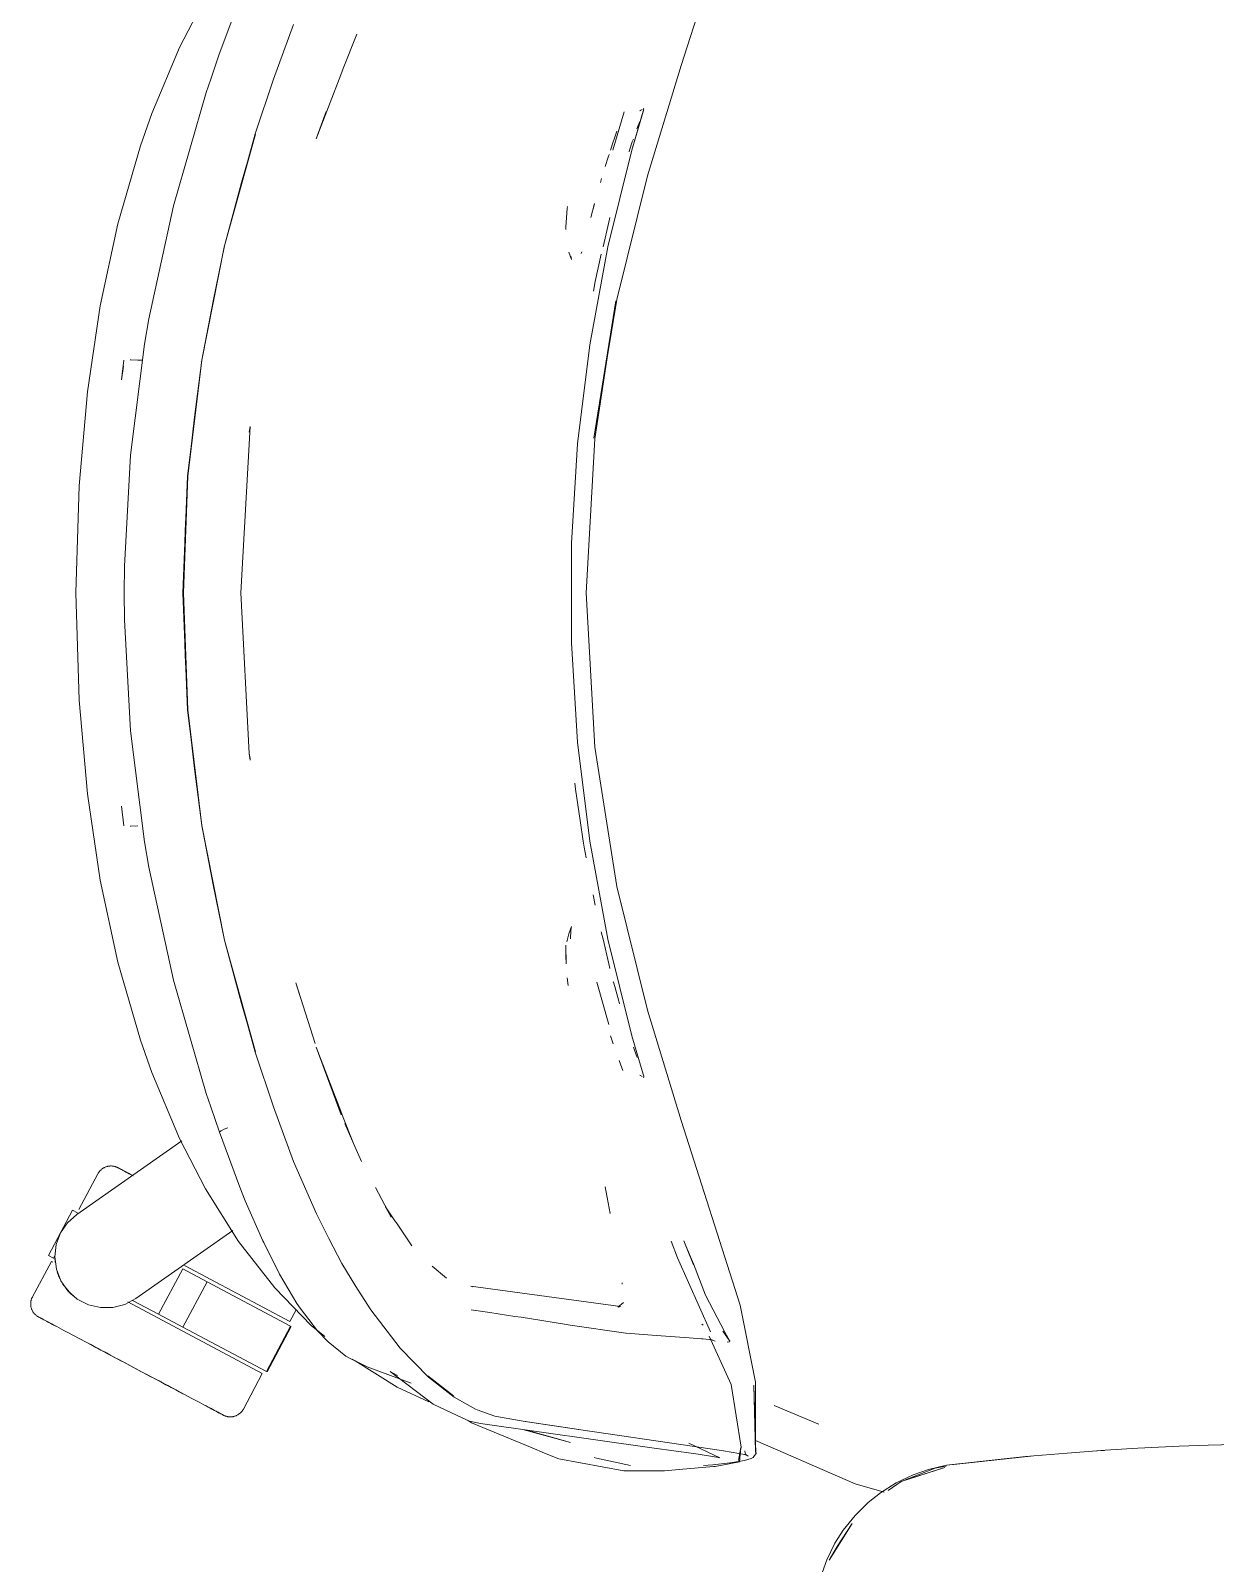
# Model space of a CAD drawing. Header units: millimetres. Extents: x 155927 to 317870, y -36033 to 97293.
# Drawn here: x 185135.8 to 185458.1, y 30466.3 to 30883.4 of the extents above; entities that cross this region are included whole.
import ezdxf

# ---------------------------------------------------------------- set-up
doc = ezdxf.new("R2010")
doc.units = ezdxf.units.MM
doc.header["$MEASUREMENT"] = 0
doc.layers.add('G-IMPT', color=8, linetype='CONTINUOUS', lineweight=9)
doc.layers.add('I-FURN', color=8, linetype='CONTINUOUS', lineweight=9)

msp = doc.modelspace()

# ---------------------------------------------------------------- linework, layer by layer
at = {"layer": 'G-IMPT'}
for p, q in [((185312.78, 30873.94), (185328.77, 30924.18)), ((185176.3, 30878.82), (185183.4, 30892.6)), ((185187.11, 30877.03), (185192.72, 30892.1)), ((185201.88, 30870.25), (185207.34, 30885.13)), ((185168.79, 30860.85), (185176.3, 30878.82)), ((185220.85, 30873.17), (185224.57, 30882.5)), ((185224.57, 30882.5), (185223.58, 30880.25)), ((185187.11, 30877.03), (185184.77, 30870.21)), ((185213.47, 30854), (185220.19, 30871.44)), ((185220.19, 30871.44), (185220.85, 30873.17)), ((185303.59, 30843.96), (185312.78, 30873.94)), ((185183.58, 30866.6), (185174.64, 30835.77)), ((185183.58, 30866.6), (185184.77, 30870.21)), ((185201.88, 30870.25), (185196.88, 30855.33)), ((185299.36, 30850.92), (185302.63, 30862.14)), ((185301.54, 30861.6), (185302.15, 30861.98)), ((185302.63, 30862.14), (185302.5, 30862.38)), ((185168.79, 30860.85), (185165.71, 30852.12)), ((185213.47, 30854), (185216.2, 30861.43)), ((185294.17, 30850.91), (185297.21, 30861.34)), ((185299.36, 30850.92), (185302.48, 30861.74)), ((185299.36, 30850.92), (185302.43, 30861.45)), ((185301.09, 30857.66), (185301.49, 30858.73)), ((185301.54, 30861.6), (185301.75, 30861.75)), ((185302.43, 30861.45), (185302.48, 30861.74)), ((185188.49, 30824.84), (185196.88, 30855.33)), ((185188.49, 30824.84), (185196.92, 30855.25)), ((185193.15, 30842.08), (185196.92, 30855.25)), ((185294.28, 30853.21), (185294.53, 30853.93)), ((185295.29, 30856.09), (185294.53, 30853.93)), ((185299.76, 30853.94), (185299.47, 30853.14)), ((185300.74, 30856.69), (185301.09, 30857.66)), ((185165.71, 30852.12), (185159.54, 30830.87)), ((185292.82, 30824.6), (185299.36, 30850.92)), ((185293.13, 30849.77), (185292.88, 30848.99)), ((185294.28, 30853.21), (185293.51, 30850.91)), ((185298.74, 30850.91), (185298.59, 30850.46)), ((185298.74, 30850.91), (185299.47, 30853.14)), ((185292.88, 30848.99), (185292.1, 30846.5)), ((185193.15, 30842.08), (185188.49, 30824.84)), ((185291.1, 30843.2), (185290.77, 30842.08)), ((185303.59, 30843.96), (185295.28, 30810.28)), ((185167.97, 30804.98), (185174.64, 30835.77)), ((185281.5, 30831.35), (185281.77, 30835.06)), ((185281.77, 30835.06), (185281.81, 30835.54)), ((185289.19, 30836.41), (185288.2, 30832.55)), ((185289.19, 30836.41), (185288.8, 30834.89)), ((185159.54, 30830.87), (185154.73, 30808.51)), ((185281.39, 30829.28), (185281.4, 30829.98)), ((185281.5, 30831.35), (185281.4, 30829.98)), ((185291.5, 30824.58), (185293.05, 30831.33)), ((185293.05, 30831.33), (185293.39, 30832.62)), ((185182.32, 30793.71), (185188.53, 30824.95)), ((185188.53, 30824.95), (185182.32, 30793.79)), ((185188.49, 30824.84), (185185.42, 30809.81)), ((185292.82, 30824.6), (185287.89, 30797.93)), ((185282.93, 30821.19), (185282.24, 30823.14)), ((185282.93, 30821.19), (185282.75, 30822.04)), ((185285.6, 30822.79), (185285.73, 30823.2)), ((185289.34, 30815.19), (185291.04, 30822.61)), ((185288.87, 30812.55), (185289.34, 30815.19)), ((185151.23, 30785.09), (185154.73, 30808.51)), ((185182.32, 30793.71), (185185.42, 30809.81)), ((185295.28, 30810.28), (185289.02, 30772.54)), ((185289.02, 30772.54), (185295.02, 30809.9)), ((185289.28, 30772.37), (185295.02, 30809.9)), ((185166.78, 30798.06), (185167.97, 30804.98)), ((185162.97, 30767.89), (185166.78, 30798.06)), ((185287.89, 30797.93), (185284.59, 30771.01)), ((185161.14, 30793.79), (185160.49, 30788.38)), ((185161.06, 30792.15), (185160.49, 30788.38)), ((185162.9, 30793.82), (185164.99, 30793.75)), ((185162.9, 30793.82), (185163.01, 30793.82)), ((185166.23, 30793.71), (185164.99, 30793.75)), ((185178.5, 30762.2), (185182.32, 30793.79)), ((185178.53, 30762.16), (185182.32, 30793.71)), ((185180.38, 30778.23), (185182.32, 30793.71)), ((185148.97, 30759.52), (185151.23, 30785.09)), ((185180.38, 30778.23), (185178.53, 30762.16)), ((185192.99, 30730.38), (185195.49, 30775.72)), ((185195.49, 30775.72), (185195.26, 30774.11)), ((185195.26, 30774.11), (185195.49, 30775.41)), ((185195.54, 30775.66), (185195.49, 30775.41)), ((185282.94, 30743.94), (185284.59, 30771.01)), ((185289.28, 30772.37), (185286.93, 30730.38)), ((185161.36, 30737.69), (185162.97, 30767.89)), ((185177.16, 30730.38), (185178.5, 30762.2)), ((185178.53, 30762.16), (185177.39, 30730.38)), ((185178.53, 30762.16), (185177.86, 30747.26)), ((185148.12, 30730.38), (185148.97, 30759.52)), ((185177.86, 30747.26), (185177.39, 30730.38)), ((185282.94, 30716.82), (185282.94, 30743.94)), ((185161.36, 30737.69), (185161.26, 30730.38)), ((185148.97, 30701.24), (185148.12, 30730.38)), ((185161.36, 30723.07), (185161.26, 30730.38)), ((185178.5, 30698.56), (185177.16, 30730.38)), ((185177.86, 30713.5), (185177.39, 30730.38)), ((185178.53, 30698.6), (185177.39, 30730.38)), ((185192.93, 30730.38), (185195.26, 30686.65)), ((185192.99, 30730.38), (185195.26, 30686.65)), ((185289.28, 30688.39), (185286.93, 30730.38)), ((185161.36, 30723.07), (185162.97, 30692.86)), ((185282.94, 30716.82), (185284.59, 30689.75)), ((185177.86, 30713.5), (185178.53, 30698.6)), ((185151.23, 30675.67), (185148.97, 30701.24)), ((185178.5, 30698.56), (185182.32, 30666.97)), ((185178.53, 30698.6), (185182.32, 30667.05)), ((185178.53, 30698.6), (185180.38, 30682.52)), ((185162.97, 30692.86), (185166.78, 30662.69)), ((185287.89, 30662.83), (185284.59, 30689.75)), ((185295.28, 30650.48), (185289.28, 30688.39)), ((185195.26, 30686.65), (185195.52, 30684.87)), ((185195.26, 30686.65), (185195.49, 30685.35)), ((185195.54, 30685.1), (185195.49, 30685.35)), ((185182.32, 30667.05), (185180.38, 30682.52)), ((185283.97, 30676.98), (185283.79, 30678.64)), ((185154.73, 30652.25), (185151.23, 30675.67)), ((185285.26, 30668.46), (185283.97, 30676.98)), ((185161.14, 30666.96), (185160.49, 30672.38)), ((185164.99, 30667.01), (185162.9, 30666.93)), ((185162.9, 30666.93), (185163.01, 30666.93)), ((185188.49, 30635.92), (185182.32, 30667.05)), ((185182.32, 30667.05), (185185.42, 30650.94)), ((185188.49, 30635.92), (185182.32, 30666.97)), ((185285.26, 30668.46), (185286.12, 30662.83)), ((185166.78, 30662.69), (185167.97, 30655.77)), ((185286.12, 30662.83), (185286.36, 30661.2)), ((185292.82, 30636.16), (185287.89, 30662.83)), ((185286.92, 30658.3), (185286.36, 30661.2)), ((185174.64, 30624.98), (185167.97, 30655.77)), ((185159.54, 30629.88), (185154.73, 30652.25)), ((185188.49, 30635.92), (185185.42, 30650.94)), ((185295.28, 30650.48), (185303.59, 30616.79)), ((185288.84, 30648.2), (185289.38, 30645.38)), ((185282.24, 30637.62), (185281.64, 30635.46)), ((185282.93, 30639.57), (185282.24, 30637.62)), ((185282.71, 30638.52), (185282.68, 30636.21)), ((185282.71, 30638.52), (185282.93, 30639.57)), ((185291.04, 30638.15), (185291.5, 30636.18)), ((185193.15, 30618.67), (185188.49, 30635.92)), ((185188.49, 30635.92), (185196.88, 30605.42)), ((185188.49, 30635.92), (185196.92, 30605.51)), ((185281.39, 30634.51), (185281.48, 30629.45)), ((185281.39, 30634.51), (185281.4, 30631.73)), ((185282.67, 30636.35), (185282.68, 30636.21)), ((185293.05, 30629.42), (185291.5, 30636.18)), ((185292.82, 30636.16), (185299.36, 30609.84)), ((185165.71, 30608.64), (185159.54, 30629.88)), ((185281.48, 30629.45), (185281.4, 30631.73)), ((185293.05, 30629.42), (185293.39, 30628.13)), ((185174.64, 30624.98), (185183.58, 30594.16)), ((185207.94, 30624.24), (185209.02, 30620.8)), ((185207.94, 30624.24), (185213.2, 30607.75)), ((185281.79, 30625.66), (185282.01, 30623.57)), ((185293.08, 30612.94), (185289.86, 30624.46)), ((185294.35, 30624.41), (185294.3, 30624.58)), ((185294.67, 30623.27), (185294.35, 30624.41)), ((185294.67, 30623.27), (185295.78, 30619.27)), ((185193.15, 30618.67), (185196.92, 30605.51)), ((185295.78, 30619.27), (185295.99, 30618.58)), ((185312.78, 30586.82), (185303.59, 30616.79)), ((185165.71, 30608.64), (185168.79, 30599.91)), ((185293.52, 30609.85), (185294.25, 30607.64)), ((185299.36, 30609.84), (185302.44, 30599.41)), ((185196.88, 30605.42), (185201.88, 30590.51)), ((185213.47, 30606.76), (185220.29, 30588.36)), ((185213.47, 30606.76), (185220.19, 30589.31)), ((185300.52, 30604.64), (185299.78, 30606.74)), ((185300.52, 30604.64), (185300.77, 30603.98)), ((185168.79, 30599.91), (185176.3, 30581.93)), ((185296.24, 30602.09), (185295.86, 30603.1)), ((185296.24, 30602.09), (185296.85, 30600.43)), ((185301.54, 30599.16), (185301.75, 30599.01)), ((185301.54, 30599.16), (185302.15, 30598.77)), ((185302.5, 30599.14), (185302.44, 30599.41)), ((185302.58, 30598.85), (185302.5, 30599.14)), ((185302.55, 30598.39), (185302.63, 30598.62)), ((185302.63, 30598.62), (185302.58, 30598.85)), ((185183.58, 30594.16), (185184.77, 30590.55)), ((185187.18, 30583.62), (185184.77, 30590.55)), ((185207.34, 30575.63), (185201.88, 30590.51)), ((185220.19, 30589.31), (185220.85, 30587.59)), ((185223.58, 30580.51), (185220.85, 30587.59)), ((185312.78, 30586.82), (185328.77, 30536.58)), ((185187.14, 30583.62), (185187.18, 30583.75)), ((185192.72, 30568.66), (185187.14, 30583.62)), ((185187.18, 30583.75), (185187.58, 30584.02)), ((185187.18, 30583.75), (185187.19, 30583.8)), ((185187.18, 30583.75), (185187.18, 30583.62)), ((185187.58, 30584.02), (185187.19, 30583.8)), ((185188.41, 30584.4), (185187.58, 30584.02)), ((185187.76, 30584.12), (185187.58, 30584.02)), ((185188.41, 30584.4), (185187.76, 30584.12)), ((185188.41, 30584.4), (185189.47, 30584.83)), ((185188.41, 30584.4), (185188.87, 30584.6)), ((185189.47, 30584.83), (185188.87, 30584.6)), ((185223.58, 30580.51), (185221.27, 30585.95)), ((185183.4, 30568.16), (185176.3, 30581.93)), ((185225.77, 30575.66), (185223.58, 30580.51)), ((185207.34, 30575.63), (185213.52, 30561.4)), ((185192.37, 30553.86), (185183.4, 30568.16)), ((185194.19, 30564.97), (185192.72, 30568.66)), ((185229.64, 30568.61), (185233.83, 30560.51)), ((185292.06, 30568.71), (185293.47, 30561.45)), ((185198.97, 30554.02), (185194.19, 30564.97)), ((185232.33, 30563.28), (185234.88, 30559.53)), ((185232.33, 30563.28), (185233.83, 30560.51)), ((185216.91, 30554.67), (185213.52, 30561.4)), ((185234.88, 30559.53), (185235.28, 30558.95)), ((185235.28, 30558.95), (185238.77, 30553.82)), ((185192.37, 30553.86), (185202.18, 30541.26)), ((185199.19, 30553.57), (185198.97, 30554.02)), ((185198.97, 30554.02), (185203.49, 30544.96)), ((185198.97, 30554.02), (185203.19, 30545.56)), ((185199.19, 30553.57), (185203.49, 30544.96)), ((185216.91, 30554.67), (185220.48, 30547.88)), ((185238.77, 30553.82), (185239.52, 30552.71)), ((185310.05, 30553.98), (185311.79, 30549.4)), ((185314.07, 30552.66), (185313.51, 30554.08)), ((185311.79, 30549.4), (185320.71, 30529.24)), ((185316.09, 30547.76), (185314.07, 30552.66)), ((185314.07, 30552.66), (185316.09, 30547.56)), ((185316.09, 30547.56), (185314.3, 30552.09)), ((185203.49, 30544.96), (185203.19, 30545.56)), ((185203.49, 30544.96), (185208.23, 30536.97)), ((185224.25, 30541.65), (185220.48, 30547.88)), ((185245.05, 30547.18), (185248.95, 30543.85)), ((185319.34, 30539.29), (185316.09, 30547.76)), ((185212.13, 30530.97), (185202.18, 30541.26)), ((185224.25, 30541.65), (185228.13, 30535.56)), ((185268.9, 30539.91), (185255.54, 30541.68)), ((185255.54, 30541.68), (185256.02, 30541.54)), ((185296.73, 30542.23), (185296.69, 30542.58)), ((185209.09, 30535.68), (185208.23, 30536.97)), ((185268.9, 30539.91), (185296.23, 30536.17)), ((185297.09, 30537.28), (185295.53, 30536.04)), ((185319.34, 30539.29), (185324.62, 30529.18)), ((185213.8, 30529.55), (185209.09, 30535.68)), ((185228.3, 30535.3), (185228.13, 30535.56)), ((185236.32, 30524.86), (185228.3, 30535.3)), ((185260.71, 30534.55), (185255.64, 30535.3)), ((185260.71, 30534.55), (185267.55, 30533.49)), ((185267.55, 30533.49), (185269.21, 30533.23)), ((185280.98, 30531.36), (185269.21, 30533.23)), ((185295.74, 30536.08), (185295.97, 30536.12)), ((185296.23, 30536.17), (185295.97, 30536.12)), ((185328.77, 30536.58), (185332.96, 30515.62)), ((185215.81, 30527.97), (185212.13, 30530.97)), ((185213.8, 30529.55), (185216.7, 30526.52)), ((185282.53, 30531.11), (185280.98, 30531.36)), ((185297.75, 30528.9), (185282.53, 30531.11)), ((185297.75, 30528.9), (185297.83, 30528.89)), ((185297.83, 30528.89), (185306.07, 30528.28)), ((185314.91, 30527.64), (185306.07, 30528.28)), ((185318.34, 30531.41), (185318.77, 30531.14)), ((185325.97, 30526.73), (185324.13, 30529.43)), ((185325.97, 30526.73), (185324.62, 30529.18)), ((185221.56, 30522.66), (185216.7, 30526.52)), ((185244.05, 30516.96), (185236.32, 30524.86)), ((185314.91, 30527.64), (185318.32, 30527.39)), ((185318.69, 30527.35), (185318.32, 30527.39)), ((185318.69, 30527.35), (185321.15, 30527.06)), ((185326.33, 30514.92), (185320.34, 30528.1)), ((185321.15, 30527.06), (185321.22, 30527.04)), ((185321.99, 30526.76), (185321.22, 30527.04)), ((185325.25, 30526.45), (185325.94, 30526.6)), ((185325.94, 30526.6), (185325.97, 30526.73)), ((185325.97, 30526.73), (185326, 30526.9)), ((185222.7, 30522.05), (185221.56, 30522.66)), ((185222.7, 30522.05), (185225.14, 30520.87)), ((185224.06, 30521.35), (185223.29, 30521.85)), ((185224.06, 30521.35), (185235.5, 30514.23)), ((185225.14, 30520.87), (185227.36, 30519.8)), ((185239.27, 30515.29), (185227.36, 30519.8)), ((185233.62, 30518.52), (185245.27, 30509.61)), ((185233.62, 30518.52), (185235.57, 30517.41)), ((185250.79, 30511.87), (185243.84, 30517.27)), ((185243.84, 30517.27), (185247.42, 30514.46)), ((185244.05, 30516.96), (185251.02, 30511.54)), ((185235.5, 30514.23), (185244.13, 30510.25)), ((185250.79, 30511.87), (185247.42, 30514.46)), ((185326.33, 30514.92), (185329.05, 30497.87)), ((185332.52, 30514.73), (185333.11, 30496.29)), ((185332.52, 30514.73), (185333.01, 30496.75)), ((185332.96, 30515.62), (185333.01, 30496.75)), ((185245.27, 30509.61), (185251.84, 30506.54)), ((185251.02, 30511.54), (185256.85, 30508.26)), ((185257.28, 30508.04), (185256.85, 30508.26)), ((185257.28, 30508.04), (185262.07, 30506.29)), ((185338.1, 30509.19), (185349.96, 30504.27)), ((185251.84, 30506.54), (185255.21, 30504.97)), ((185254.59, 30505.26), (185255.76, 30504.49)), ((185258.2, 30504.33), (185255.21, 30504.97)), ((185255.76, 30504.49), (185272.22, 30497.69)), ((185305.41, 30497.65), (185258.2, 30504.33)), ((185262.07, 30506.29), (185269.74, 30504.99)), ((185284.9, 30502.69), (185269.74, 30504.99)), ((185284.9, 30502.69), (185270.32, 30504.92)), ((185285.5, 30502.6), (185270.32, 30504.92)), ((185350.23, 30504.16), (185349.96, 30504.27)), ((185282.62, 30499.2), (185269.67, 30502.71)), ((185282.62, 30499.2), (185270.73, 30502.56)), ((185285.5, 30502.6), (185316.38, 30498.04)), ((185341.17, 30496.16), (185333, 30499.73)), ((185272.22, 30497.69), (185275.58, 30496.3)), ((185279.44, 30494.71), (185275.58, 30496.3)), ((185289.69, 30494.92), (185289.12, 30495.08)), ((185299, 30492.88), (185289.69, 30494.92)), ((185305.41, 30497.65), (185316.08, 30496.21)), ((185314.83, 30499.02), (185323.26, 30495.02)), ((185317.38, 30496), (185316.08, 30496.21)), ((185316.38, 30498.04), (185324.23, 30496.93)), ((185322.4, 30495.17), (185317.38, 30496)), ((185323.26, 30495.02), (185322.4, 30495.17)), ((185330.5, 30495.82), (185324.23, 30496.93)), ((185328.36, 30494.29), (185329.05, 30497.87)), ((185328.36, 30494.29), (185328.98, 30497.84)), ((185328.98, 30497.84), (185328.6, 30493.88)), ((185329.88, 30495.99), (185330.98, 30495.43)), ((185329.88, 30495.99), (185330.5, 30495.82)), ((185330.15, 30496.37), (185330.08, 30496.87)), ((185330.15, 30496.37), (185330.47, 30495.83)), ((185330.47, 30495.83), (185330.98, 30495.43)), ((185332.37, 30495.11), (185331.83, 30494.78)), ((185332.37, 30495.11), (185332.74, 30495.6)), ((185333.13, 30496.17), (185332.74, 30495.6)), ((185333.13, 30496.17), (185332.94, 30497.04)), ((185332.94, 30497.04), (185332.97, 30496.93)), ((185333.01, 30496.75), (185332.97, 30496.93)), ((185333.11, 30496.29), (185333.01, 30496.75)), ((185349, 30492.74), (185341.17, 30496.16)), ((185384.96, 30492.96), (185407.91, 30495.42)), ((185384.96, 30492.96), (185406.4, 30495.31)), ((185407.91, 30495.42), (185387.78, 30493.29)), ((185406.4, 30495.31), (185417.79, 30496.3)), ((185428.08, 30497.03), (185417.79, 30496.3)), ((185426.04, 30496.89), (185424.62, 30496.76)), ((185426.04, 30496.89), (185427.94, 30496.98)), ((185428.08, 30497.03), (185436.95, 30497.59)), ((185448.26, 30498.13), (185436.95, 30497.59)), ((185448.26, 30498.13), (185456.14, 30498.42)), ((185468.44, 30498.72), (185456.14, 30498.42)), ((185297.14, 30491.47), (185279.44, 30494.71)), ((185297.14, 30491.47), (185304.1, 30491.44)), ((185308.27, 30491.44), (185304.1, 30491.44)), ((185312.23, 30491.78), (185308.27, 30491.44)), ((185312.23, 30491.78), (185321.55, 30492.59)), ((185321.39, 30493.1), (185318.79, 30492.89)), ((185321.39, 30493.1), (185326.07, 30493.62)), ((185321.55, 30492.59), (185322.02, 30492.63)), ((185326.27, 30493.44), (185322.02, 30492.63)), ((185326.69, 30493.7), (185326.07, 30493.62)), ((185326.27, 30493.44), (185328.6, 30493.88)), ((185326.69, 30493.7), (185329.96, 30494.23)), ((185329.96, 30494.23), (185331.83, 30494.78)), ((185360.12, 30487.88), (185349, 30492.74)), ((185372.61, 30488.56), (185384.46, 30492.38)), ((185381.83, 30492.17), (185372.61, 30488.56)), ((185375.31, 30489.46), (185384.46, 30492.38)), ((185375.87, 30490.36), (185380, 30491.81)), ((185384.96, 30492.96), (185380, 30491.81)), ((185384.88, 30492.75), (185381.83, 30492.17)), ((185384.96, 30492.96), (185387.78, 30493.29)), ((185360.12, 30487.88), (185367.95, 30485.63)), ((185371.28, 30488.17), (185366.96, 30485.44)), ((185372.61, 30488.56), (185369.03, 30486.14)), ((185371.28, 30488.17), (185375.87, 30490.36)), ((185372.61, 30488.56), (185375.31, 30489.46)), ((185360.05, 30479.27), (185363.65, 30482.81)), ((185363.65, 30482.81), (185366.96, 30485.44)), ((185360.05, 30479.27), (185356.86, 30475.29)), ((185353, 30467.14), (185359.32, 30477.09)), ((185354.59, 30471.74), (185356.86, 30475.29)), ((185355.16, 30470.81), (185359.32, 30477.09)), ((185352.35, 30467.23), (185354.59, 30471.74)), ((185353, 30467.14), (185355.16, 30470.81)), ((185352.35, 30467.23), (185350.64, 30462.46))]:
    msp.add_line(p, q, dxfattribs=at)
at = {"layer": 'I-FURN'}
for p, q in [((185148.34, 30561.24), (185176.93, 30581.26)), ((185156.06, 30574.1), (185156.21, 30574.16)), ((185156.21, 30574.16), (185156.36, 30574.22)), ((185156.36, 30574.22), (185156.52, 30574.26)), ((185156.52, 30574.26), (185156.67, 30574.31)), ((185156.67, 30574.31), (185156.83, 30574.34)), ((185156.83, 30574.34), (185156.99, 30574.37)), ((185156.99, 30574.37), (185157.15, 30574.39)), ((185157.15, 30574.39), (185157.31, 30574.41)), ((185157.31, 30574.41), (185157.47, 30574.42)), ((185157.47, 30574.42), (185157.63, 30574.42)), ((185157.63, 30574.42), (185157.79, 30574.42)), ((185157.79, 30574.42), (185157.95, 30574.41)), ((185157.95, 30574.41), (185158.11, 30574.4)), ((185158.11, 30574.4), (185158.27, 30574.37)), ((185158.27, 30574.37), (185158.43, 30574.35)), ((185158.43, 30574.35), (185158.59, 30574.31)), ((185158.59, 30574.31), (185158.74, 30574.27)), ((185158.74, 30574.27), (185158.9, 30574.22)), ((185158.9, 30574.22), (185159.05, 30574.17)), ((185159.05, 30574.17), (185159.2, 30574.11)), ((185154.08, 30572.29), (185148.93, 30562.6)), ((185154.08, 30572.29), (185154.16, 30572.43)), ((185154.16, 30572.43), (185154.24, 30572.56)), ((185154.24, 30572.56), (185154.33, 30572.7)), ((185154.33, 30572.7), (185154.43, 30572.83)), ((185154.43, 30572.83), (185154.53, 30572.96)), ((185154.53, 30572.96), (185154.63, 30573.08)), ((185154.63, 30573.08), (185154.74, 30573.2)), ((185154.74, 30573.2), (185154.86, 30573.31)), ((185154.86, 30573.31), (185154.98, 30573.42)), ((185154.98, 30573.42), (185155.1, 30573.52)), ((185155.1, 30573.52), (185155.23, 30573.62)), ((185155.23, 30573.62), (185155.36, 30573.72)), ((185155.36, 30573.72), (185155.49, 30573.8)), ((185155.49, 30573.8), (185155.63, 30573.89)), ((185155.63, 30573.89), (185155.77, 30573.96)), ((185155.77, 30573.96), (185155.91, 30574.04)), ((185155.91, 30574.04), (185156.06, 30574.1)), ((185159.2, 30574.11), (185159.35, 30574.04)), ((185159.35, 30574.04), (185159.49, 30573.97)), ((185159.49, 30573.97), (185159.53, 30573.95)), ((185159.53, 30573.95), (185159.55, 30573.94)), ((185159.54, 30573.95), (185159.53, 30573.95)), ((185159.58, 30573.93), (185159.54, 30573.95)), ((185159.55, 30573.94), (185159.61, 30573.91)), ((185159.66, 30573.88), (185159.58, 30573.93)), ((185159.61, 30573.91), (185159.71, 30573.86)), ((185159.78, 30573.82), (185159.66, 30573.88)), ((185159.71, 30573.86), (185159.85, 30573.78)), ((185159.94, 30573.73), (185159.78, 30573.82)), ((185159.85, 30573.78), (185160.03, 30573.69)), ((185160.15, 30573.63), (185159.94, 30573.73)), ((185160.03, 30573.69), (185160.25, 30573.57)), ((185160.39, 30573.5), (185160.15, 30573.63)), ((185160.25, 30573.57), (185160.51, 30573.43)), ((185160.67, 30573.35), (185160.39, 30573.5)), ((185160.51, 30573.43), (185160.81, 30573.27)), ((185160.98, 30573.18), (185160.67, 30573.35)), ((185160.81, 30573.27), (185161.14, 30573.1)), ((185161.34, 30572.99), (185160.98, 30573.18)), ((185161.14, 30573.1), (185161.52, 30572.9)), ((185161.73, 30572.78), (185161.34, 30572.99)), ((185161.52, 30572.9), (185161.93, 30572.68)), ((185162.16, 30572.55), (185161.73, 30572.78)), ((185161.93, 30572.68), (185162.37, 30572.44)), ((185162.63, 30572.31), (185162.16, 30572.55)), ((185162.37, 30572.44), (185162.85, 30572.19)), ((185163.13, 30572.04), (185162.63, 30572.31)), ((185162.85, 30572.19), (185163.37, 30571.91)), ((185163.66, 30571.75), (185163.13, 30572.04)), ((185147.18, 30562.4), (185140.61, 30550.04)), ((185147.18, 30562.4), (185148.57, 30561.66)), ((185148.57, 30561.66), (185148.49, 30561.7)), ((185143.93, 30556.2), (185145.83, 30558.98)), ((185145.83, 30558.98), (185148.34, 30561.24)), ((185142.76, 30553.03), (185143.93, 30556.2)), ((185190.82, 30556.82), (185164.39, 30538.31)), ((185142, 30549.3), (185140.61, 30550.04)), ((185141.92, 30549.34), (185142, 30549.3)), ((185142, 30549.3), (185142.4, 30550.05)), ((185142.37, 30549.68), (185142.76, 30553.03)), ((185142.8, 30546.34), (185142.37, 30549.68)), ((185141.42, 30548.47), (185136.27, 30538.79)), ((185141.42, 30548.47), (185141.79, 30548.27)), ((185144.02, 30543.19), (185142.8, 30546.34)), ((185177.16, 30546.46), (185170.58, 30534.1)), ((185177.16, 30546.46), (185183.8, 30542.93)), ((185177.63, 30547.34), (185206.32, 30532.08)), ((185145.95, 30540.43), (185144.02, 30543.19)), ((185144.5, 30542.35), (185146.79, 30539.57)), ((185183.8, 30542.93), (185177.22, 30530.57)), ((185183.8, 30542.93), (185206.51, 30530.85)), ((185135.8, 30537.05), (185135.81, 30537.21)), ((185135.8, 30536.89), (185135.8, 30537.05)), ((185135.8, 30536.73), (185135.8, 30536.89)), ((185135.81, 30536.56), (185135.8, 30536.73)), ((185135.81, 30537.21), (185135.83, 30537.37)), ((185135.83, 30537.37), (185135.85, 30537.53)), ((185135.85, 30537.53), (185135.88, 30537.69)), ((185135.88, 30537.69), (185135.91, 30537.85)), ((185135.91, 30537.85), (185135.95, 30538)), ((185135.95, 30538), (185136, 30538.16)), ((185136, 30538.16), (185136.05, 30538.31)), ((185136.05, 30538.31), (185136.11, 30538.46)), ((185136.11, 30538.46), (185136.18, 30538.6)), ((185136.18, 30538.6), (185136.25, 30538.75)), ((185136.25, 30538.75), (185136.27, 30538.79)), ((185148.49, 30538.21), (185145.95, 30540.43)), ((185146.79, 30539.57), (185148.21, 30538.41)), ((185151.49, 30536.66), (185148.49, 30538.21)), ((185154.77, 30535.87), (185151.49, 30536.66)), ((185161.41, 30536.73), (185158.14, 30535.9)), ((185164.39, 30538.31), (185161.41, 30536.73)), ((185162.2, 30537.42), (185198.81, 30517.96)), ((185170.58, 30534.1), (185163.53, 30537.85)), ((185135.83, 30536.4), (185135.81, 30536.56)), ((185135.85, 30536.24), (185135.83, 30536.4)), ((185135.88, 30536.09), (185135.85, 30536.24)), ((185135.91, 30535.93), (185135.88, 30536.09)), ((185135.96, 30535.77), (185135.91, 30535.93)), ((185136, 30535.62), (185135.96, 30535.77)), ((185136.06, 30535.47), (185136, 30535.62)), ((185136.12, 30535.32), (185136.06, 30535.47)), ((185136.18, 30535.17), (185136.12, 30535.32)), ((185136.26, 30535.03), (185136.18, 30535.17)), ((185136.33, 30534.89), (185136.26, 30535.03)), ((185136.42, 30534.75), (185136.33, 30534.89)), ((185136.51, 30534.61), (185136.42, 30534.75)), ((185136.6, 30534.48), (185136.51, 30534.61)), ((185136.7, 30534.35), (185136.6, 30534.48)), ((185136.8, 30534.23), (185136.7, 30534.35)), ((185136.91, 30534.11), (185136.8, 30534.23)), ((185137.03, 30534), (185136.91, 30534.11)), ((185137.14, 30533.89), (185137.03, 30534)), ((185137.27, 30533.78), (185137.14, 30533.89)), ((185137.39, 30533.68), (185137.27, 30533.78)), ((185137.52, 30533.59), (185137.39, 30533.68)), ((185137.66, 30533.5), (185137.52, 30533.59)), ((185137.79, 30533.42), (185137.66, 30533.5)), ((185137.94, 30533.34), (185137.79, 30533.42)), ((185137.94, 30533.33), (185137.94, 30533.34)), ((185137.94, 30533.34), (185137.96, 30533.33)), ((185137.98, 30533.31), (185137.94, 30533.33)), ((185137.96, 30533.33), (185138.02, 30533.29)), ((185138.06, 30533.27), (185137.98, 30533.31)), ((185138.02, 30533.29), (185138.12, 30533.24)), ((185138.19, 30533.2), (185138.06, 30533.27)), ((185138.12, 30533.24), (185138.26, 30533.17)), ((185138.35, 30533.12), (185138.19, 30533.2)), ((185138.26, 30533.17), (185138.44, 30533.07)), ((185138.55, 30533.01), (185138.35, 30533.12)), ((185138.44, 30533.07), (185138.66, 30532.95)), ((185138.79, 30532.88), (185138.55, 30533.01)), ((185138.66, 30532.95), (185138.91, 30532.82)), ((185139.07, 30532.73), (185138.79, 30532.88)), ((185138.91, 30532.82), (185139.21, 30532.66)), ((185139.39, 30532.56), (185139.07, 30532.73)), ((185139.21, 30532.66), (185139.55, 30532.48)), ((185139.74, 30532.38), (185139.39, 30532.56)), ((185139.55, 30532.48), (185139.92, 30532.28)), ((185158.14, 30535.9), (185154.77, 30535.87)), ((185177.22, 30530.57), (185170.58, 30534.1)), ((185206.32, 30532.08), (185208, 30535.24)), ((185140.14, 30532.17), (185139.74, 30532.38)), ((185139.92, 30532.28), (185140.33, 30532.06)), ((185140.57, 30531.94), (185140.14, 30532.17)), ((185140.33, 30532.06), (185140.78, 30531.83)), ((185141.03, 30531.69), (185140.57, 30531.94)), ((185140.78, 30531.83), (185141.26, 30531.57)), ((185141.53, 30531.42), (185141.03, 30531.69)), ((185141.26, 30531.57), (185141.77, 30531.3)), ((185142.07, 30531.14), (185141.53, 30531.42)), ((185141.77, 30531.3), (185142.33, 30531)), ((185142.64, 30530.84), (185142.07, 30531.14)), ((185142.33, 30531), (185142.91, 30530.69)), ((185142.91, 30530.69), (185143.53, 30530.36)), ((185143.53, 30530.36), (185144.17, 30530.02)), ((185144.17, 30530.02), (185144.85, 30529.66)), ((185144.85, 30529.66), (185145.56, 30529.28)), ((185145.56, 30529.28), (185146.29, 30528.89)), ((185146.29, 30528.89), (185147.06, 30528.49)), ((185147.06, 30528.49), (185147.84, 30528.07)), ((185199.93, 30518.49), (185177.22, 30530.57)), ((185206.51, 30530.85), (185199.93, 30518.49)), ((185200.1, 30518.4), (185206.68, 30530.76)), ((185147.84, 30528.07), (185148.66, 30527.64)), ((185148.66, 30527.64), (185149.49, 30527.19)), ((185149.49, 30527.19), (185150.35, 30526.74)), ((185150.35, 30526.74), (185151.22, 30526.27)), ((185151.22, 30526.27), (185152.12, 30525.79)), ((185152.61, 30525.53), (185151.71, 30526.01)), ((185152.12, 30525.79), (185153.03, 30525.31)), ((185153.53, 30525.04), (185152.61, 30525.53)), ((185153.03, 30525.31), (185153.96, 30524.81)), ((185154.47, 30524.54), (185153.53, 30525.04)), ((185153.96, 30524.81), (185154.91, 30524.31)), ((185155.42, 30524.04), (185154.47, 30524.54)), ((185154.91, 30524.31), (185155.87, 30523.8)), ((185156.39, 30523.53), (185155.42, 30524.04)), ((185155.87, 30523.8), (185156.83, 30523.29)), ((185157.36, 30523.01), (185156.39, 30523.53)), ((185156.83, 30523.29), (185157.81, 30522.77)), ((185158.34, 30522.48), (185157.36, 30523.01)), ((185157.81, 30522.77), (185158.8, 30522.24)), ((185159.34, 30521.96), (185158.34, 30522.48)), ((185158.8, 30522.24), (185159.79, 30521.71)), ((185160.33, 30521.43), (185159.34, 30521.96)), ((185159.79, 30521.71), (185160.79, 30521.18)), ((185161.33, 30520.9), (185160.33, 30521.43)), ((185160.79, 30521.18), (185161.8, 30520.65)), ((185162.34, 30520.36), (185161.33, 30520.9)), ((185161.8, 30520.65), (185162.8, 30520.12)), ((185163.34, 30519.83), (185162.34, 30520.36)), ((185162.8, 30520.12), (185163.81, 30519.58)), ((185164.35, 30519.29), (185163.34, 30519.83)), ((185163.81, 30519.58), (185164.81, 30519.05)), ((185165.35, 30518.76), (185164.35, 30519.29)), ((185164.81, 30519.05), (185165.81, 30518.51)), ((185166.35, 30518.23), (185165.35, 30518.76)), ((185165.81, 30518.51), (185166.81, 30517.98)), ((185167.35, 30517.7), (185166.35, 30518.23)), ((185166.81, 30517.98), (185167.8, 30517.46)), ((185168.33, 30517.17), (185167.35, 30517.7)), ((185167.8, 30517.46), (185168.78, 30516.93)), ((185169.31, 30516.65), (185168.33, 30517.17)), ((185168.78, 30516.93), (185169.76, 30516.42)), ((185170.28, 30516.14), (185169.31, 30516.65)), ((185169.76, 30516.42), (185170.72, 30515.9)), ((185171.24, 30515.63), (185170.28, 30516.14)), ((185170.72, 30515.9), (185171.67, 30515.4)), ((185193.66, 30508.27), (185198.81, 30517.96)), ((185172.18, 30515.13), (185171.24, 30515.63)), ((185171.67, 30515.4), (185172.61, 30514.9)), ((185173.11, 30514.63), (185172.18, 30515.13)), ((185172.61, 30514.9), (185173.53, 30514.41)), ((185174.02, 30514.15), (185173.11, 30514.63)), ((185173.53, 30514.41), (185174.44, 30513.93)), ((185174.92, 30513.67), (185174.02, 30514.15)), ((185174.44, 30513.93), (185175.33, 30513.46)), ((185175.8, 30513.21), (185174.92, 30513.67)), ((185175.33, 30513.46), (185176.19, 30512.99)), ((185176.65, 30512.75), (185175.8, 30513.21)), ((185176.19, 30512.99), (185177.04, 30512.54)), ((185177.49, 30512.31), (185176.65, 30512.75)), ((185177.04, 30512.54), (185177.87, 30512.11)), ((185177.87, 30512.11), (185178.67, 30511.68)), ((185178.67, 30511.68), (185179.44, 30511.27)), ((185179.44, 30511.27), (185180.19, 30510.87)), ((185180.19, 30510.87), (185180.91, 30510.48)), ((185180.91, 30510.48), (185181.61, 30510.12)), ((185181.61, 30510.12), (185182.27, 30509.76)), ((185182.27, 30509.76), (185182.91, 30509.43)), ((185182.91, 30509.43), (185183.51, 30509.11)), ((185183.82, 30508.94), (185183.24, 30509.25)), ((185183.51, 30509.11), (185184.08, 30508.8)), ((185184.37, 30508.65), (185183.82, 30508.94)), ((185184.08, 30508.8), (185184.61, 30508.52)), ((185184.89, 30508.37), (185184.37, 30508.65)), ((185184.61, 30508.52), (185185.11, 30508.25)), ((185185.37, 30508.12), (185184.89, 30508.37)), ((185185.11, 30508.25), (185185.58, 30508)), ((185185.82, 30507.88), (185185.37, 30508.12)), ((185185.58, 30508), (185186.01, 30507.78)), ((185186.23, 30507.66), (185185.82, 30507.88)), ((185186.01, 30507.78), (185186.4, 30507.57)), ((185186.6, 30507.46), (185186.23, 30507.66)), ((185186.4, 30507.57), (185186.76, 30507.38)), ((185186.93, 30507.28), (185186.6, 30507.46)), ((185193.11, 30507.48), (185193, 30507.36)), ((185193.21, 30507.6), (185193.11, 30507.48)), ((185193.31, 30507.73), (185193.21, 30507.6)), ((185193.41, 30507.86), (185193.31, 30507.73)), ((185193.5, 30507.99), (185193.41, 30507.86)), ((185193.58, 30508.13), (185193.5, 30507.99)), ((185193.66, 30508.27), (185193.58, 30508.13)), ((185186.76, 30507.38), (185187.08, 30507.21)), ((185187.23, 30507.13), (185186.93, 30507.28)), ((185187.08, 30507.21), (185187.35, 30507.06)), ((185187.49, 30506.99), (185187.23, 30507.13)), ((185187.35, 30507.06), (185187.6, 30506.93)), ((185187.71, 30506.87), (185187.49, 30506.99)), ((185187.6, 30506.93), (185187.8, 30506.83)), ((185187.89, 30506.78), (185187.71, 30506.87)), ((185187.8, 30506.83), (185187.96, 30506.74)), ((185188.03, 30506.7), (185187.89, 30506.78)), ((185187.96, 30506.74), (185188.08, 30506.67)), ((185188.13, 30506.65), (185188.03, 30506.7)), ((185188.08, 30506.67), (185188.16, 30506.63)), ((185188.19, 30506.62), (185188.13, 30506.65)), ((185188.16, 30506.63), (185188.2, 30506.61)), ((185188.21, 30506.61), (185188.19, 30506.62)), ((185188.2, 30506.61), (185188.21, 30506.61)), ((185188.25, 30506.59), (185188.21, 30506.61)), ((185188.39, 30506.51), (185188.25, 30506.59)), ((185188.54, 30506.45), (185188.39, 30506.51)), ((185188.69, 30506.39), (185188.54, 30506.45)), ((185188.84, 30506.34), (185188.69, 30506.39)), ((185189, 30506.29), (185188.84, 30506.34)), ((185189.15, 30506.25), (185189, 30506.29)), ((185189.31, 30506.21), (185189.15, 30506.25)), ((185189.47, 30506.18), (185189.31, 30506.21)), ((185189.63, 30506.16), (185189.47, 30506.18)), ((185189.79, 30506.15), (185189.63, 30506.16)), ((185189.95, 30506.14), (185189.79, 30506.15)), ((185190.11, 30506.13), (185189.95, 30506.14)), ((185190.27, 30506.14), (185190.11, 30506.13)), ((185190.43, 30506.15), (185190.27, 30506.14)), ((185190.59, 30506.16), (185190.43, 30506.15)), ((185190.75, 30506.19), (185190.59, 30506.16)), ((185190.91, 30506.22), (185190.75, 30506.19)), ((185191.07, 30506.25), (185190.91, 30506.22)), ((185191.22, 30506.29), (185191.07, 30506.25)), ((185191.38, 30506.34), (185191.22, 30506.29)), ((185191.53, 30506.39), (185191.38, 30506.34)), ((185191.68, 30506.46), (185191.53, 30506.39)), ((185191.83, 30506.52), (185191.68, 30506.46)), ((185191.97, 30506.59), (185191.83, 30506.52)), ((185192.11, 30506.67), (185191.97, 30506.59)), ((185192.25, 30506.75), (185192.11, 30506.67)), ((185192.38, 30506.84), (185192.25, 30506.75)), ((185192.52, 30506.94), (185192.38, 30506.84)), ((185192.64, 30507.04), (185192.52, 30506.94)), ((185192.77, 30507.14), (185192.64, 30507.04)), ((185192.88, 30507.25), (185192.77, 30507.14)), ((185193, 30507.36), (185192.88, 30507.25))]:
    msp.add_line(p, q, dxfattribs=at)
for points in [[(185142.47, 30548.24), (185142.43, 30548.61), (185142.39, 30549.28), (185142.4, 30549.82), (185142.4, 30550.05)], [(185146.44, 30539.91), (185146.04, 30540.31), (185145.67, 30540.72), (185145.34, 30541.14)]]:
    msp.add_open_spline(points, degree=3, dxfattribs=at)
msp.add_open_spline([(185143.73, 30543.74), (185143.66, 30543.9), (185143.37, 30544.54), (185143.14, 30545.16), (185143, 30545.63)], degree=3, knots=[-0.5319761, -0.5319761, -0.5319761, -0.5319761, -0.5, -0.4, -0.4, -0.4, -0.4], dxfattribs=at)

doc.saveas('drawing.dxf')
